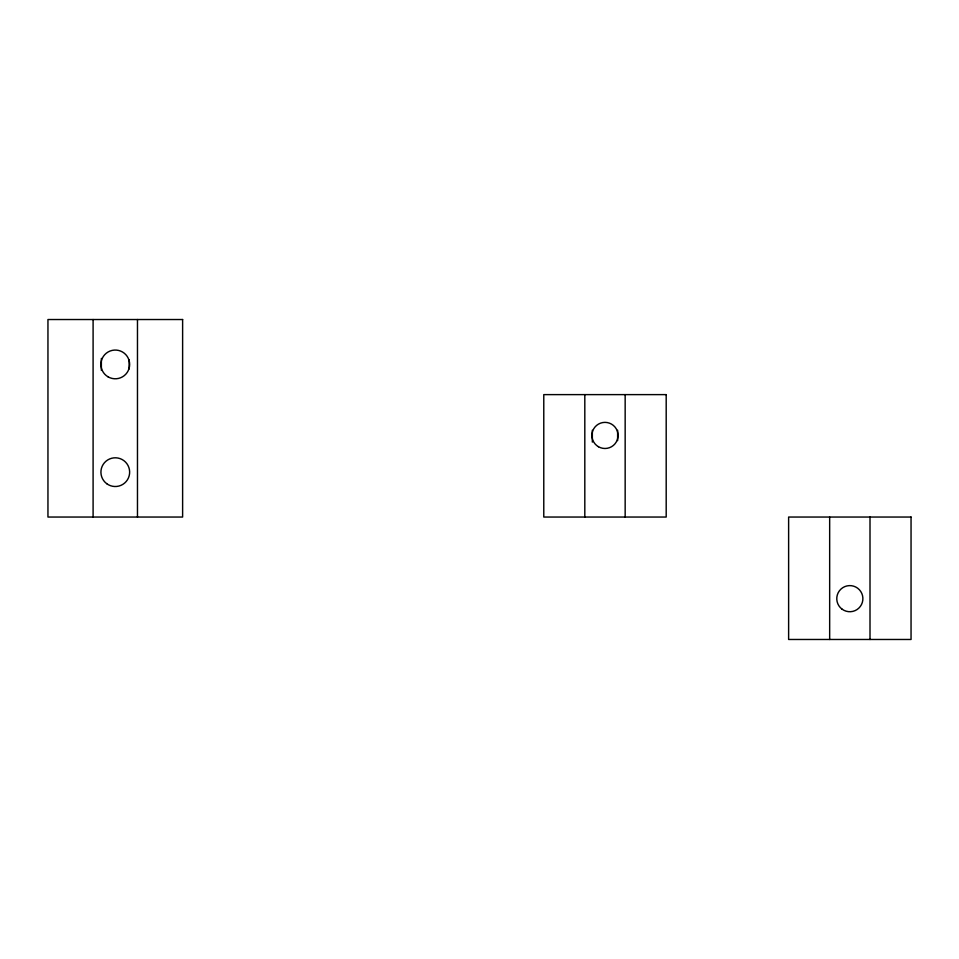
<?xml version="1.0" encoding="UTF-8"?>
<svg xmlns="http://www.w3.org/2000/svg" width="959" height="959" viewBox="0 0 959 959"><rect width="100%" height="100%" fill="white"/><g stroke="black" fill="none" stroke-linecap="round" stroke-linejoin="round"><path stroke-width="1.44" d="M870.005 517.045L870.005 639.473M829.667 517.045L829.667 639.473M625.16 394.617L625.16 517.045M617.632 430.231L617.632 440.625M592.338 430.231L592.338 442.099M584.81 394.617L584.81 517.045M137.473 319.527L137.473 517.045M129.201 359.937L129.201 368.903M101.366 358.438L101.366 370.402M93.095 319.527L93.095 517.045M182.618 319.527L47.95 319.527L47.95 517.045L182.618 517.045L182.618 319.527M666.193 394.617L543.777 394.617L543.777 517.045L666.193 517.045L666.193 394.617M911.05 517.045L788.622 517.045L788.622 639.473L911.05 639.473L911.05 517.045M106.701 483.672A14.361 14.361 0 0 0 129.549 473.83A14.361 14.361 0 0 0 109.602 458.965A14.361 14.361 0 0 0 106.701 483.672M108.103 376.863A14.361 14.361 0 0 0 129.645 364.42A14.361 14.361 0 0 0 108.103 351.977A14.361 14.361 0 0 0 108.103 376.863M598.452 446.738A13.054 13.054 0 0 0 618.04 435.422A13.054 13.054 0 0 0 598.452 424.118A13.054 13.054 0 0 0 598.452 446.738M842.026 609.133A13.054 13.054 0 0 0 862.8 600.19A13.054 13.054 0 0 0 844.675 586.668A13.054 13.054 0 0 0 842.026 609.133"/></g></svg>
